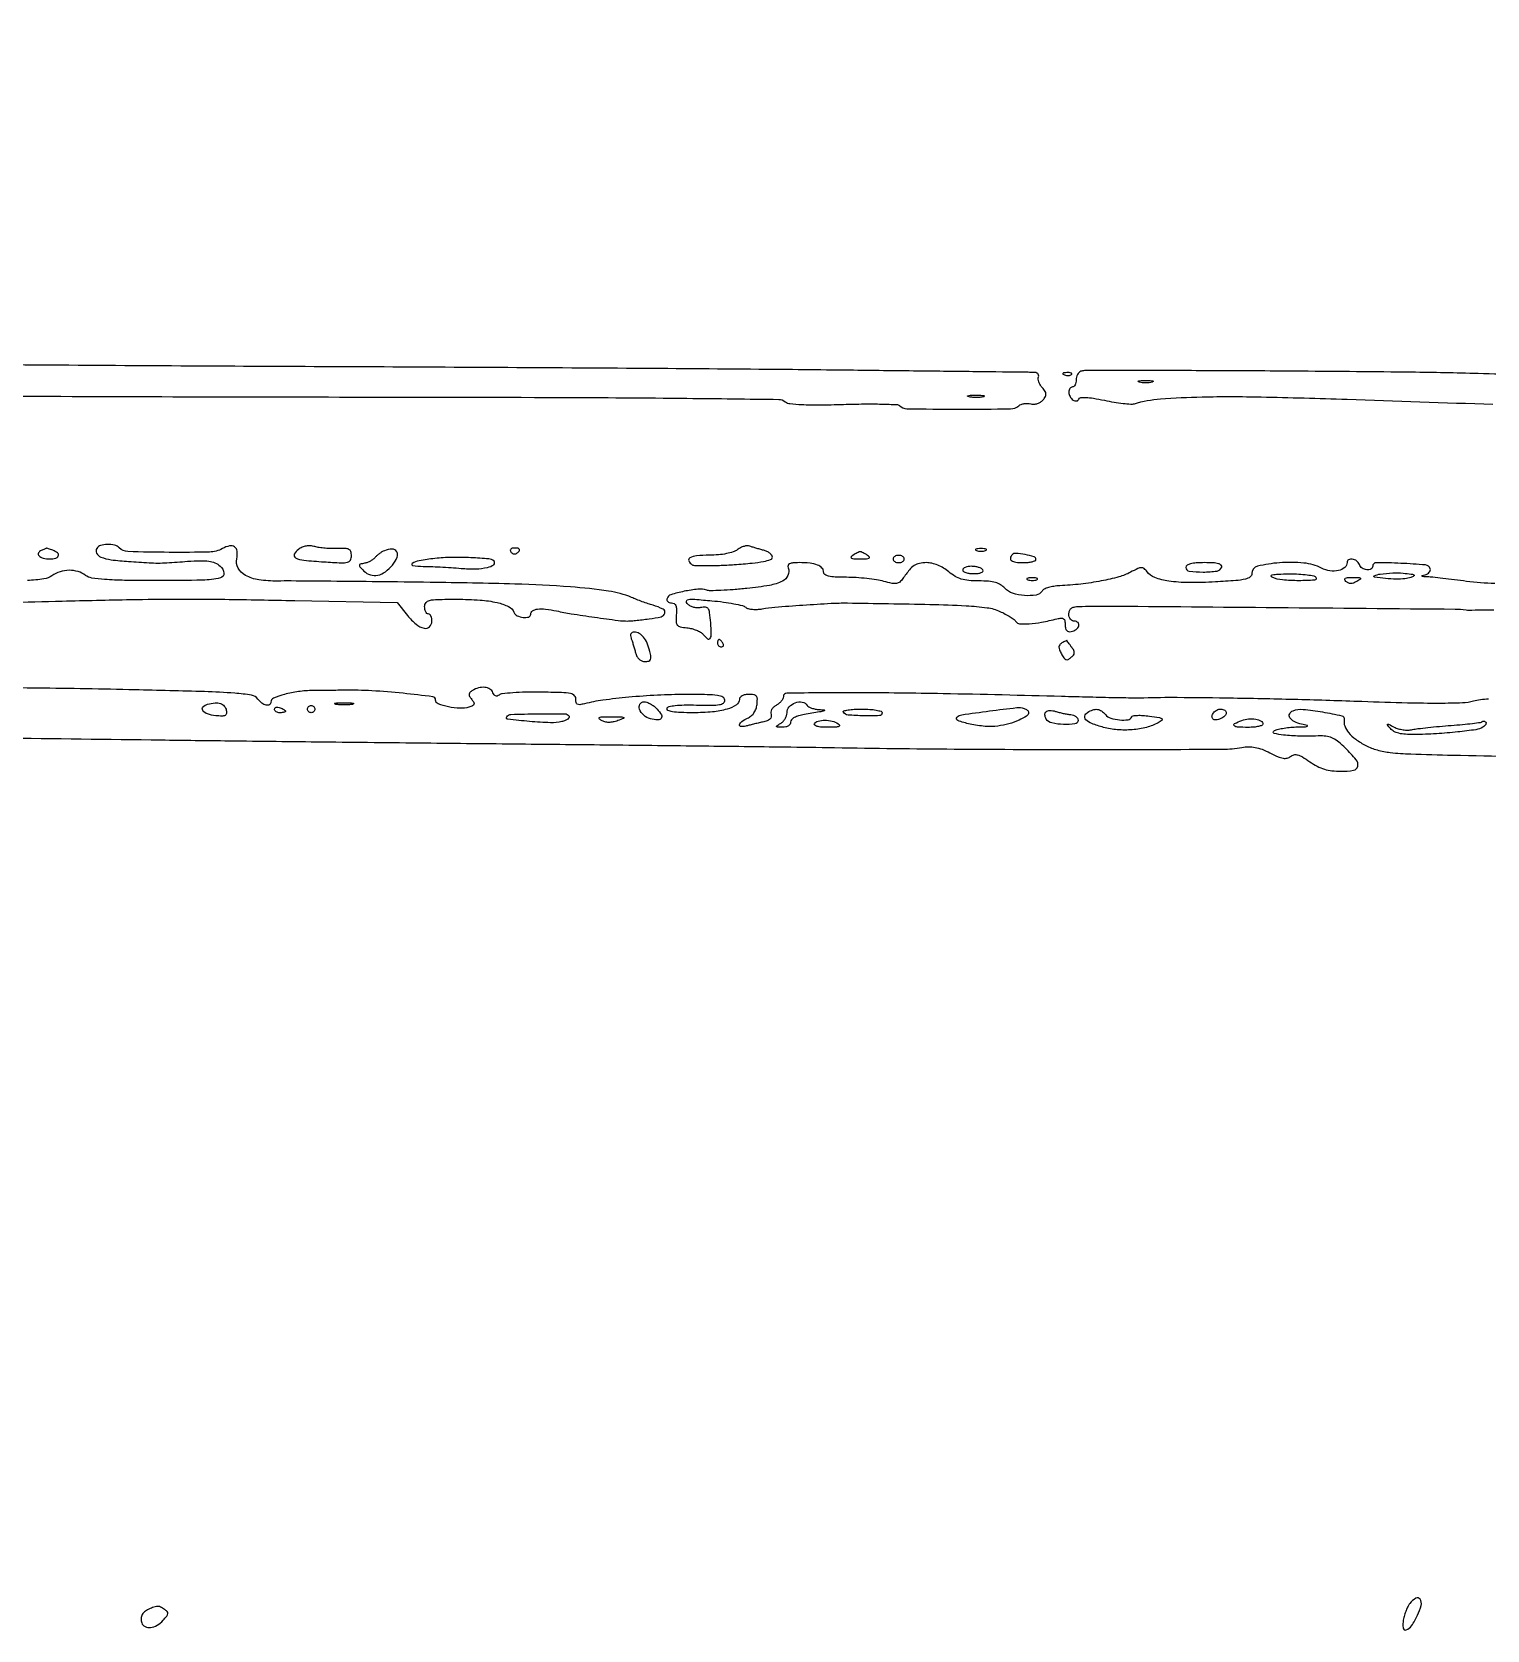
# Model space of a CAD drawing. Extents: x 0 to 5034, y 0 to 2560.
# Drawn here: x 3633.7 to 4031.2, y 7.4 to 444 of the extents above; entities that cross this region are included whole.
import ezdxf

# ---------------------------------------------------------------- set-up
doc = ezdxf.new("R2010")
doc.units = 0

msp = doc.modelspace()

# ---------------------------------------------------------------- linework, layer by layer
for points in [[(4144.750926, 285.780964, -0.00003), (4236.509743, 285.443637, -0.000049)], [(3623.273623, 344.526661, 0.00045), (3672.233152, 344.344659, 0.00046), (3720.814461, 344.252482, -0.000472), (3778.167787, 344.142315, -0.001978), (3812.655858, 343.907056, -0.000481), (3837.796741, 343.61191, -0.171663), (3839.532628, 342.972921, 0.147377), (3840.798253, 342.437707, 0.015436), (3844.044167, 342.188706, 0.01414), (3848.69116, 342.107775, 0.004843), (3855.425942, 342.246199, -0.005275), (3861.036752, 342.35667, -0.008117), (3865.892737, 342.322204, -0.003527), (3870.005303, 342.197205, -0.1892), (3870.710475, 341.889525, 0.196067), (3872.744846, 341.033779, 0.002517), (3886.927465, 340.949829, 0.002759), (3901.026169, 341.015152, 0.172319), (3903.332072, 341.860632, -0.084949), (3903.966362, 342.226531, -0.04869), (3904.823157, 342.451193, -0.04684), (3905.755777, 342.512389, -0.056984), (3906.621892, 342.388626, 0.074925), (3907.51762, 342.293134, 0.066212), (3908.442546, 342.457234, 0.066423), (3909.289689, 342.856545, 0.076385), (3909.957869, 343.449235, 0.045024), (3910.581615, 344.355628, 0.143405), (3910.745971, 345.064333, 0.13079), (3910.507978, 345.789561, 0.034824), (3909.7685, 346.768758, -0.0464), (3909.225346, 347.523653, -0.04777), (3908.836834, 348.358635, -0.052475), (3908.648022, 349.146633, -0.120044), (3908.713821, 349.75, 0.141247), (3908.746339, 350.235103, 0.157398), (3908.511584, 350.63952, 0.119658), (3908.018817, 350.905172, 0.065253), (3907.333333, 350.991956, -0.003901), (3905.901142, 350.996844, -0.00002), (3891.791667, 351.155653, -0.000091), (3875.723334, 351.340075, -0.000058), (3857, 351.560519, 0.000956), (3832.272024, 351.80723, 0.000321), (3796.1625, 352.075296, 0.000319), (3756.204933, 352.320795, 0.000365), (3718, 352.503248, -0.000397), (3679.519862, 352.689499, -0.000334), (3638.730253, 352.946561, -0.000336), (3601.472258, 353.2313, -0.000929)], [(4040.78548, 350.173476, 0.005887), (4028.811571, 350.652857, 0.004222), (4010.606443, 351.013282, 0.001022), (3980.5, 351.29345, 0.000719), (3957.790826, 351.425678, 0.001162), (3938.464063, 351.465503, 0.000159), (3921.279125, 351.455506, 0.085352), (3920.25, 351.277588, 0.118813), (3919.771807, 350.965658, 0.067439), (3919.367188, 350.400812, 0.06129), (3919.09317, 349.682653, 0.060594), (3919, 348.916667, -0.050201), (3918.926177, 348.183242, -0.070178), (3918.70625, 347.563021, -0.090315), (3918.38175, 347.145793, -0.184457), (3918, 347, 0.142666), (3917.61866, 346.888931, 0.09965), (3917.29375, 346.576711, 0.08433), (3917.074854, 346.109818, 0.067639), (3917, 345.559017, 0.129498), (3917.314017, 344.366909, 0.114523), (3918.184889, 343.419209, 0.181773), (3919.11652, 343.191275, 0.290093), (3919.730829, 343.692488, -0.292235), (3920.228334, 344.095139, -0.040176), (3921.625026, 344.139105, -0.029276), (3923.716476, 343.913667, -0.010179), (3926.696894, 343.351997, 0.010623), (3929.347268, 342.854964, 0.013091), (3931.838223, 342.509132, 0.011517), (3933.928853, 342.32312, 0.087738), (3934.907048, 342.430486, -0.051805), (3942.014454, 343.729931, -0.014213), (3953.398934, 344.286986, -0.010406), (3969.515557, 344.28146, -0.003508), (3993, 343.619709, 0.001033), (4032.854646, 342.299157, 0.003549)], [(4033.375753, 293.299355, -0.032029), (4025.625641, 293.88102, 0.002697), (4022.331393, 294.323614, 0.003014), (4019.152532, 294.713799, 0.002776), (4016.440827, 295.014811, 0.015967), (4015, 295.120278, -0.006718), (4013.810015, 295.185284, -0.157194), (4013.500105, 295.30901, -0.587057), (4013.528485, 295.462714, -0.01765), (4014.305339, 295.695571, 0.064328), (4014.966838, 295.963167, 0.086186), (4015.467092, 296.371716, 0.105984), (4015.731751, 296.85292, 0.153957), (4015.725085, 297.333982, 0.299618), (4014.420473, 298.365895, 0.010501), (4007.67535, 298.811718, 0.010133), (4000.940458, 298.978329, 0.415523), (4000, 298.042064, -0.271841), (3999.535121, 297.250193, -0.159916), (3998.423982, 297.03426, -0.11833), (3997.139678, 297.518804, -0.153196), (3996.361626, 298.5, 0.142316), (3995.628406, 299.466225, 0.120844), (3994.443868, 299.964807, 0.171114), (3993.431495, 299.77947, 0.26891), (3993, 299.035184, -0.22232), (3992.361901, 297.671021, -0.119038), (3990.658665, 296.829724, -0.091541), (3988.338635, 296.738606, -0.083677), (3986.058691, 297.46965, 0.095761), (3981.209219, 298.897324, 0.042842), (3974.532274, 298.962342, 0.040773), (3968.567662, 298.015703, 0.345852), (3967, 296.020413, -0.239102), (3966.530086, 295.093929, -0.102139), (3965.230859, 294.500526, -0.037471), (3962.613831, 294.105104, -0.005002), (3957.03894, 293.741942, -0.01482), (3949.697074, 293.555348, -0.035827), (3944.287138, 293.966493, -0.04991), (3940.486516, 294.925681, -0.149211), (3938.364562, 296.51611, 0.060374), (3937.572751, 297.362704, 0.184656), (3936.842406, 297.615333, 0.102042), (3935.854204, 297.378152, 0.012265), (3933.837786, 296.3704, -0.055846), (3930.666625, 295.116943, -0.019125), (3925.843903, 294.005025, -0.01828), (3920.24788, 293.148982, -0.017296), (3914.5, 292.68439, 0.027898), (3912.910096, 292.521901, 0.033206), (3911.440091, 292.186977, 0.035247), (3910.268493, 291.744824, 0.143556), (3909.70031, 291.25, -0.211603), (3908.042575, 290.15296, -0.06031), (3904.88688, 290.004285, -0.059068), (3901.613169, 290.638619, -0.132222), (3899.5, 292, 0.071786), (3898.343727, 292.958026, 0.068407), (3896.945109, 293.569202, 0.050063), (3895.078111, 293.899949, 0.018826), (3892.421738, 294, -0.021605), (3889.641164, 294.120202, -0.052094), (3887.621734, 294.509623, -0.060943), (3885.922173, 295.261128, -0.040383), (3884.182369, 296.5, 0.039999), (3882.774193, 297.504356, 0.036767), (3881.184799, 298.303923, 0.038381), (3879.583847, 298.827136, 0.059858), (3878.145071, 299, 0.047337), (3876.161872, 298.811821, 0.100673), (3874.742529, 298.228597, 0.075756), (3873.423078, 297.019532, 0.018541), (3871.656464, 294.650377, -0.065231), (3870.804752, 293.706141, -0.141619), (3869.922948, 293.306811, -0.088139), (3868.688867, 293.34627, -0.015759), (3866.44057, 293.8948, 0.028888), (3864.493791, 294.315966, 0.011952), (3861.821605, 294.669108, 0.011779), (3858.931568, 294.912249, 0.014872), (3856.25, 294.994423, -0.010686), (3853.199691, 295.062345, -0.044157), (3851.372672, 295.304719, -0.090188), (3850.355736, 295.734716, -0.252912), (3850, 296.393011, 0.188419), (3849.555788, 297.529953, 0.114044), (3848.346048, 298.355363, 0.067862), (3846.290289, 298.850011, 0.025158), (3843.311224, 299, 0.019216), (3841.621459, 298.935034, 0.090803), (3840.687792, 298.688692, 0.212104), (3840.301498, 298.242624, 0.167054), (3840.324328, 297.597199, -0.200359), (3840.264168, 295.528589, -0.172135), (3838.745979, 293.948698, -0.073811), (3835.258094, 292.804343, -0.016647), (3829.057431, 291.953396, -0.006439), (3825.335919, 291.616752, -0.008557), (3821.94422, 291.412251, -0.006382), (3819.113522, 291.326329, -0.081407), (3818.065375, 291.479251, 0.100819), (3815.67842, 291.73412, 0.027473), (3811.909735, 291.166399, 0.022083), (3808.285615, 290.246382, 0.243731), (3807.245246, 289.235739, 0.128267), (3807.213875, 288.765462, 0.143925), (3807.420555, 288.362998, 0.122903), (3807.845254, 288.093222, 0.080507), (3808.420473, 288, -0.13359), (3809.142992, 287.80345, -0.164014), (3809.598668, 287.278051, -0.092371), (3809.798532, 286.317267, -0.024708), (3809.753806, 284.75, 0.025837), (3809.703762, 282.845764, 0.167068), (3810.034218, 281.958332, 0.170956), (3810.836032, 281.472658, 0.027344), (3812.675529, 281.192196, -0.036863), (3813.97903, 280.968009, -0.034187), (3815.26984, 280.551164, -0.035992), (3816.366345, 280.01789, -0.088596), (3817.047973, 279.442196, 0.050303), (3818.302612, 278.207097, 0.440636), (3818.989102, 278.312993, 0.155204), (3819.317894, 279.457634, 0.012783), (3819.148887, 282.595871, 0.011402), (3818.867302, 285.34236, 0.115893), (3818.470722, 286.409777, 0.235075), (3817.753755, 286.822712, 0.062497), (3816.398031, 286.735756, -0.059022), (3815.35692, 286.661737, -0.05932), (3814.329183, 286.833325, -0.062889), (3813.427202, 287.224867, -0.086338), (3812.75635, 287.798464, -0.228473), (3812.579834, 288.513861, -0.321748), (3813.047533, 288.941677, -0.048246), (3814.820862, 288.980513, -0.0039), (3819.472025, 288.596758, -0.010784), (3822.617757, 288.243946, -0.014088), (3825.474983, 287.778651, -0.011653), (3827.816493, 287.272445, -0.114625), (3828.712867, 286.823336, 0.110945), (3829.424621, 286.460232, 0.038507), (3830.566346, 286.259807, 0.035991), (3831.900033, 286.226658, 0.034742), (3833.240841, 286.383651, -0.026262), (3836.684808, 286.846176, -0.003123), (3844.367783, 287.421494, -0.003677), (3852.055441, 287.892126, -0.017089), (3856.5, 287.979319, -0.00102), (3879.029235, 287.605334, -0.00907), (3888.94519, 287.240477, -0.020048), (3894.666263, 286.695284, -0.072114), (3898.181619, 285.687935, -0.016679), (3899.641966, 284.970919, -0.019081), (3900.985618, 284.187387, -0.018559), (3902.06608, 283.44312, -0.094508), (3902.557214, 282.907427, 0.24407), (3903.557886, 282.30971, 0.031627), (3906.12897, 282.318884, 0.028936), (3909.56347, 282.749245, 0.015419), (3913.75, 283.656225, -0.038565), (3914.912801, 283.852343, -0.180511), (3915.556414, 283.676169, -0.193742), (3915.900498, 283.131829, -0.04527), (3916, 282.035084, 0.050057), (3916.096662, 281.071994, 0.13357), (3916.403984, 280.460384, 0.167848), (3916.926214, 280.170321, 0.091749), (3917.667134, 280.176676, 0.10831), (3918.978863, 280.742651, 0.159812), (3919.712462, 281.747252, 0.278346), (3919.51163, 282.60824, 0.202368), (3918.583333, 283, -0.116947), (3917.96369, 283.14694, -0.106795), (3917.451982, 283.559433, -0.095451), (3917.115762, 284.19095, -0.074866), (3917, 284.959743, -0.08512), (3917.158373, 285.883293, -0.147538), (3917.614858, 286.505938, -0.113003), (3918.440899, 286.874984, -0.038792), (3919.75, 287.029602, -0.012042), (3927.104307, 287.14682, -0.000152), (3973.870125, 286.751659, -0.00006), (4022.537665, 286.319854, -0.031894), (4025.5, 286.10394, 0.036422), (4026.278957, 286.054245, 0.00024), (4033.109375, 286.119697, 0.000957)], [(3627.03066, 288.159354, 0.000703), (3642, 288.511205, -0.001424), (3660.69418, 288.923644, -0.004238), (3673.503615, 289.061173, -0.004179), (3686.408171, 288.982475, -0.001354), (3705.499778, 288.654748), (3733.499556, 288.098274), (3736.346773, 284.549137, 0.049727), (3738.665086, 282.184323, 0.117332), (3740.86123, 281.089784, 0.250008), (3742.34217, 281.485664, 0.20782), (3743, 283, 0.048028), (3742.926307, 283.765418, 0.068025), (3742.70625, 284.4125, 0.088204), (3742.381882, 284.848523, 0.191087), (3742, 285, -0.191087), (3741.618118, 285.151477, -0.088204), (3741.29375, 285.5875, -0.068025), (3741.073693, 286.234582, -0.048028), (3741, 287, -0.170561), (3741.380748, 288.083695, -0.169809), (3742.356347, 288.693508, -0.051004), (3744.483027, 288.950624, -0.004599), (3749.850777, 289, -0.016908), (3756.139635, 288.787275, -0.039573), (3760.791318, 288.099787, -0.055577), (3763.946372, 286.994801, -0.191405), (3765.38844, 285.430124, 0.193734), (3766.248781, 284.505006, 0.080923), (3767.91627, 284.030126, 0.097921), (3769.43809, 284.151015, 0.33592), (3770, 284.893011, -0.251088), (3770.50118, 285.828105, -0.114891), (3771.837454, 286.328045, -0.063144), (3774.037984, 286.334887, -0.024), (3777.068409, 285.811573, 0.015395), (3781.058484, 285.051634, 0.004116), (3787.450441, 284.09091, 0.003124), (3793.846337, 283.22409, 0.032298), (3796.5, 283.054328, 0.02239), (3797.127996, 283.082897, 0.002268), (3798.615805, 283.22432, 0.002837), (3800.387828, 283.411034, 0.002256), (3802.298483, 283.632058, 0.030319), (3805.589511, 284.231941, 0.265446), (3806.624417, 285.215257, 0.368442), (3806.145733, 286.304712, 0.041315), (3803.418286, 287.356974, -0.00978), (3802.084527, 287.777145, -0.005449), (3800.475996, 288.338268, -0.005433), (3798.860415, 288.941597, -0.008766), (3797.5, 289.494141, 0.065329), (3791.247291, 291.243921, 0.016924), (3780.828971, 292.379251, 0.011931), (3765.633466, 293.152441, 0.003593), (3742.5, 293.610341, 0.000416), (3728.292166, 293.77763, 0.000554), (3715.386399, 293.904547, 0.000387), (3704.561628, 293.990617, 0.005688), (3700.751571, 293.974616, -0.040177), (3695.702934, 294.3019, -0.089414), (3692.063642, 295.521673, -0.140769), (3690.06338, 297.506221, -0.178623), (3689.661668, 300.058339, 0.071734), (3689.773859, 302.127306, 0.218773), (3689.091987, 303.318749, 0.215059), (3687.732571, 303.589456, 0.069563), (3685.770667, 302.837507, -0.121316), (3682.26021, 301.890647, -0.00727), (3671.22565, 301.808277, -0.005457), (3659.941564, 302.011285, -0.191411), (3657.562937, 303.037063, 0.138833), (3656.268428, 303.760301, 0.063559), (3654.328032, 303.968025, 0.064863), (3652.468413, 303.687266, 0.186579), (3651.446149, 302.912868, 0.266205), (3651.402222, 301.591519, 0.174724), (3652.558381, 300.540642, 0.06551), (3655.354846, 299.793897, 0.015739), (3660.142494, 299.320124, 0.001712), (3665.71109, 298.964711, 0.015738), (3668.131613, 298.894881, 0.015502), (3670.563231, 298.976699, 0.001632), (3676.236337, 299.362503, -0.011573), (3679.804062, 299.533961, -0.041896), (3682.071282, 299.400345, -0.064787), (3683.7177, 298.941135, -0.069929), (3685.145446, 298.083308, -0.2041), (3686.165234, 296.159691, -0.372513), (3685.190611, 294.818404, -0.05271), (3680.335675, 294.213679, -0.004762), (3668.085722, 294.102514, -0.003475), (3659.04092, 294.169444, -0.014396), (3653.582897, 294.405053, -0.020695), (3650.054182, 294.806629, -0.124007), (3648.365541, 295.523468, 0.089815), (3646.307861, 296.566262, 0.075509), (3643.883915, 296.905813, 0.073392), (3641.404071, 296.51051, 0.076754), (3639.185519, 295.417389, -0.11963), (3636.974032, 294.552289, -0.021167), (3632.507889, 294.138315, -0.011824)], [(3625.314004, 251.105584, -0.000559), (3669, 250.576781, 0.000382), (3687.561954, 250.34554, 0.000148), (3713.25625, 250.052709, 0.000147), (3741.089598, 249.751932, 0.000182), (3767, 249.488976, -0.000264), (3792.03281, 249.230823, -0.000259), (3817.21875, 248.944745, -0.000255), (3839.304873, 248.671182, -0.000986), (3853, 248.467562, 0.002545), (3885.70794, 248.083251, 0.001784), (3922.550777, 247.969351, 0.000495), (3958.974752, 248.02274, 0.04578), (3964.257895, 248.520559, -0.043496), (3966.127349, 248.705313, -0.050887), (3967.902153, 248.544939, -0.045108), (3969.772953, 248.003014, -0.024913), (3971.945835, 247.027633, 0.015566), (3974.144796, 245.990755, 0.060419), (3975.586027, 245.562567, 0.10301), (3976.657948, 245.602455, 0.113036), (3977.585106, 246.070632, -0.118995), (3978.493021, 246.515772, -0.122587), (3979.493399, 246.490774, -0.068317), (3980.804154, 245.928292, -0.016058), (3982.812652, 244.629832, 0.03142), (3984.855459, 243.39643, 0.045037), (3986.810419, 242.592011, 0.044721), (3988.888366, 242.147016, 0.030405), (3991.303751, 242, 0.040568), (3994.800497, 242.284178, 0.311469), (3995.924412, 243.365471, 0.225321), (3995.484301, 245.14535, 0.024943), (3992.594246, 248.339087, 0.025443), (3990.772417, 249.984374, 0.056633), (3989.201758, 250.992232, 0.067668), (3987.633362, 251.515861, 0.053077), (3985.844246, 251.661174, -0.00993), (3980.044564, 251.631288, -0.022292), (3975.651136, 251.892053, -0.039617), (3973.099805, 252.364367, -0.65004), (3973, 253, -0.078566), (3973.865857, 253.383477, -0.01958), (3975.38125, 253.723874, -0.019526), (3977.167216, 253.980578, -0.018508), (3979, 254.103002, 0.002394), (3981.617702, 254.193283, 0.10316), (3982.153116, 254.327068, 0.699974), (3982.135223, 254.5035, 0.008771), (3980.582498, 254.868315, -0.061679), (3978.574017, 255.570725, -0.136942), (3977.377916, 256.645066, -0.265547), (3977.326923, 257.713995, -0.185315), (3978.245289, 258.540632, -0.115114), (3980.983515, 258.918661, -0.01909), (3986.2974, 258.22283, -0.01312), (3991.582724, 257.181016, -0.410701), (3992.236497, 256.162259, 0.141773), (3992.365166, 254.398382, 0.084781), (3993.424368, 252.563983, 0.063954), (3995.374927, 250.745896, 0.035525), (3998.148842, 249.039437, 0.052642), (4001.242749, 247.820525, 0.040054), (4004.822903, 247.131823, 0.019237), (4010.391942, 246.732903, 0.002696), (4021.924988, 246.413957, 0.002903), (4055.716929, 245.858052, 0.002357)], [(4031.613815, 261.701025, 0.022845), (4029.418182, 261.518323, 0.035189), (4027.550687, 261.141607, -0.05827), (4024.547798, 260.678569, -0.008229), (4018.281017, 260.552427, -0.007274), (4009.500107, 260.647974, -0.002662), (3997.085477, 261.029875, 0.0025), (3979.574306, 261.574221, 0.00247), (3961.987261, 261.945985, 0.002379), (3946.625736, 262.121688, 0.010282), (3937.5, 261.994981, -0.012655), (3935.49767, 261.976684, -0.000812), (3929.653125, 262.080697, -0.001187), (3922.687749, 262.23252, -0.000884), (3915, 262.431953, 0.002028), (3882.620748, 263.197767, 0.005036), (3858.910706, 263.423464, 0.001312), (3839.96774, 263.363288, 0.412516), (3839, 262.389919, -0.119597), (3838.858894, 261.808436, -0.053942), (3838.423439, 261.149419, -0.049082), (3837.78806, 260.519573, -0.047922), (3837.037238, 260.019929, 0.062471), (3836.307621, 259.503248, 0.079025), (3835.793664, 258.857335, 0.092073), (3835.557413, 258.169324, 0.129097), (3835.62816, 257.526617, -0.146186), (3835.679503, 256.853152, -0.156034), (3835.349523, 256.28187, -0.095982), (3834.582382, 255.815691, -0.03372), (3833.340921, 255.448927, 0.002387), (3832.125037, 255.171131, 0.001922), (3830.820458, 254.86122, 0.001941), (3829.617544, 254.565623, 0.004976), (3828.75, 254.339667, -0.086651), (3827.430833, 254.218124, -0.457394), (3827.054464, 254.732342, -0.187939), (3827.667482, 255.632857, -0.047068), (3829.25, 256.512872, 0.073055), (3830.202666, 257.109201, 0.066068), (3830.981358, 257.972854, 0.063477), (3831.532366, 259.044326, 0.058477), (3831.816422, 260.25, 0.031046), (3831.895668, 261.758446, 0.170664), (3831.622257, 262.512941, 0.185524), (3830.952252, 262.894952, 0.037847), (3829.566422, 263, 0.046683), (3828.552592, 262.905137, 0.073743), (3827.728994, 262.619518, 0.098488), (3827.191332, 262.187059, 0.176055), (3827, 261.660515, -0.254379), (3826.168628, 260.132136, -0.073211), (3823.634624, 258.975347, -0.048608), (3819.664785, 258.232636, -0.021956), (3814.369614, 258, -0.008726), (3810.910164, 258.060376, -0.031476), (3808.716858, 258.275641, -0.057109), (3807.463015, 258.629222, -0.394664), (3807.219815, 259.159444, -0.256699), (3807.772582, 259.670796, -0.032218), (3809.435331, 259.972569, -0.026177), (3811.880037, 260.126248, -0.009907), (3815.303148, 260.094149, 0.006658), (3819.475608, 260.02791, 0.043777), (3821.556597, 260.205098, 0.116557), (3822.606566, 260.654605, 0.237898), (3823, 261.434705, 0.282527), (3822.501123, 262.247114, 0.082087), (3821.038003, 262.708681, 0.031719), (3818.176942, 262.933342, 0.004455), (3812.25, 262.969124, 0.011405), (3804.590326, 262.772368, 0.010628), (3796.764748, 262.225673, 0.010977), (3789.723058, 261.426881, 0.027757), (3784.663821, 260.451761, -0.027088), (3783.385818, 260.203665, -0.156337), (3782.716235, 260.320384, -0.23246), (3782.388049, 260.769326, -0.064492), (3782.347105, 261.665964, 0.226192), (3781.975472, 262.648149, 0.143056), (3780.868519, 263.224425, 0.041873), (3778.423755, 263.499659, 0.004126), (3772.5, 263.619104, 0.00844), (3768.58663, 263.599655, 0.011925), (3765.104618, 263.440424, 0.008165), (3762.227928, 263.192778, 0.142471), (3761.366783, 262.843581, -0.090792), (3760.84898, 262.569255, -0.165981), (3760.376422, 262.580059, -0.147332), (3759.970106, 262.885356, -0.066962), (3759.648168, 263.474477, 0.165522), (3758.831555, 264.454935, 0.11136), (3757.439063, 264.926373, 0.091753), (3755.735139, 264.792588, 0.07585), (3754.064302, 264.060903, 0.05232), (3753.392411, 263.529998, 0.180811), (3753.160171, 263.036409, 0.157603), (3753.294037, 262.466248, 0.037387), (3753.866952, 261.660313, -0.04048), (3754.435901, 260.849398, -0.223111), (3754.483582, 260.331798, -0.19948), (3754.113216, 259.926961, -0.03219), (3753.096363, 259.530584, -0.087481), (3750.645958, 259.203211, -0.042053), (3747.490139, 259.602199, -0.039109), (3744.717977, 260.423401, -0.310603), (3744, 261.467678, 0.377798), (3743.213601, 262.359895, 0.00476), (3735.09523, 263.309101, 0.012842), (3726.615571, 263.999079, 0.017866), (3719, 264.14972, -0.000847), (3717.310271, 264.12563, -0.000372), (3715.071893, 264.099176, -0.000368), (3712.696616, 264.074617, -0.000493), (3710.542616, 264.056054, 0.030744), (3706.540275, 263.779047, 0.033643), (3702.723438, 263.01395, 0.031506), (3699.714377, 261.989712, 0.30379), (3699, 260.922448, -0.256155), (3698.610082, 260.211289, -0.201729), (3697.73018, 260.060584, -0.108429), (3696.524074, 260.635037, -0.069886), (3695.441328, 261.75, 0.197084), (3693.744633, 262.791234, 0.021708), (3689.120665, 263.33862, 0.01151), (3680.868561, 263.763184, 0.001251), (3661.831085, 264.256019, 0.001514), (3648.536372, 264.526632, 0.001543), (3635.325381, 264.714752, 0.001497), (3623.844646, 264.808426, 0.006411)]]:
    msp.add_lwpolyline(points, format="xyb")
for points in [[(3915.8125, 350.316886, 0.051402), (3916.359369, 350.160852, 0.05415), (3916.916927, 350.123424, 0.060344), (3917.402231, 350.202593, 0.126455), (3917.729167, 350.395833, 0.296942), (3917.77538, 350.614691, 0.208169), (3917.592839, 350.799335, 0.077125), (3917.112848, 350.910055, 0.028489), (3916.416667, 350.921053, 0.018894), (3915.670344, 350.862007, 0.168741), (3915.37858, 350.720685, 0.470617), (3915.395823, 350.538436, 0.054073)], [(3939.75, 348.310674, -0.039571), (3938.952734, 348.168469, -0.024357), (3938, 348.122029, -0.024357), (3937.047266, 348.168469, -0.039571), (3936.25, 348.310674, -0.161593), (3935.99086, 348.478988, -0.542911), (3936.042187, 348.633659, -0.052887), (3936.748017, 348.740287, -0.011065), (3938, 348.767997, -0.011065), (3939.251983, 348.740287, -0.052887), (3939.957813, 348.633659, -0.542911), (3940.00914, 348.478988, -0.161593)], [(3893.761659, 344.31292, -0.041951), (3892.934218, 344.169017, -0.020826), (3891.869594, 344.119272, -0.020511), (3890.754739, 344.159391, -0.028254), (3889.761659, 344.292739, -0.082665), (3889.319562, 344.45659, -0.67161), (3889.339362, 344.605813, -0.053901), (3890.071102, 344.715166, -0.008901), (3891.5, 344.747817, -0.009782), (3892.938425, 344.726931, -0.038992), (3893.814362, 344.62839, -0.417468), (3893.916221, 344.476221, -0.285845)], [(3636.243769, 302.335642, 0.186799), (3635.519216, 301.657165, 0.317545), (3635.650537, 300.873662, 0.137068), (3636.806922, 300.21563, 0.061304), (3638.559017, 300, 0.060727), (3640.203547, 300.200474, 0.250947), (3640.922351, 300.849396, 0.319935), (3640.694107, 301.659653, 0.077787), (3639.418213, 302.393011, 0.007375), (3638.799893, 302.619878, 0.010965), (3638.251663, 302.798506, 0.006287), (3637.790034, 302.931488, 0.178541), (3637.668213, 302.921053, -0.011603), (3637.552474, 302.869976, -0.000618), (3637.180395, 302.716523, -0.00097), (3636.737231, 302.535397, -0.000706)], [(3706.501572, 302.626353, 0.124706), (3705.400592, 301.29452, 0.410886), (3705.741018, 300.323048, 0.088226), (3708.011773, 299.674903, 0.009489), (3713.48239, 299.219436, 0.004826), (3718.219634, 298.961307, 0.066042), (3719.934108, 299.111034, 0.221202), (3720.708816, 299.705361, 0.120835), (3721, 300.89265, 0.071974), (3720.835842, 302.027143, 0.203044), (3720.337516, 302.633343, 0.116405), (3719.336283, 302.889368, 0.017521), (3717.25, 302.855024, -0.019006), (3715.631186, 302.833181, -0.014642), (3713.867188, 302.928169, -0.014875), (3712.221939, 303.114586, -0.033893), (3711, 303.375458, 0.052637), (3709.80268, 303.584583, 0.058254), (3708.629442, 303.527476, 0.059227), (3707.517679, 303.203774, 0.057621)], [(3730, 302.254438, 0.040809), (3729.352765, 301.941874, 0.025259), (3728.646875, 301.477403, 0.025265), (3727.99177, 300.944386, 0.040989), (3727.5, 300.422131, -0.064686), (3726.977711, 299.917511, -0.035564), (3726.227226, 299.438691, -0.034789), (3725.383128, 299.054371, -0.046544), (3724.571407, 298.83436, 0.019428), (3723.402971, 298.584688, 0.323987), (3723.163083, 298.296859, 0.207098), (3723.314058, 297.870402, 0.009182), (3724.42678, 296.716056, 0.121912), (3726.177387, 295.660098, 0.127546), (3728.187444, 295.566729, 0.106164), (3730.275183, 296.496155, 0.065697), (3732.226318, 298.356499, 0.068718), (3733.48727, 300.456326, 0.234805), (3733.398023, 302.001783, 0.276921), (3732.17025, 302.691057, 0.085097)], [(3764.510081, 301.983688, 0.090427), (3764.820631, 301.639411, 0.095498), (3765.22714, 301.434921, 0.099685), (3765.665803, 301.401101, 0.108373), (3766.069098, 301.542705, 0.050477), (3766.838655, 302.13314, 0.315493), (3766.933879, 302.592818, 0.25701), (3766.519563, 302.914842, 0.039415), (3765.440983, 303, 0.067432), (3764.890269, 302.925389, 0.140899), (3764.524436, 302.701458, 0.190788), (3764.397824, 302.36964, 0.136093)], [(3826.471306, 302.553869, -0.082623), (3825.291073, 301.935756, -0.030745), (3823.473472, 301.459815, -0.027274), (3821.244566, 301.145498, -0.02001), (3818.75, 301.031803, 0.020435), (3815.283701, 300.870871, 0.105193), (3813.455675, 300.311654, 0.393517), (3813.180888, 299.466924, 0.146513), (3814.088071, 298.445569, 0.13417), (3814.905504, 298.204458, 0.005829), (3817.915026, 298.179108, 0.009564), (3821.519889, 298.259736, 0.006641), (3825.588071, 298.482782, 0.006592), (3830.502878, 298.882931, 0.02396), (3833.603571, 299.327262, 0.033715), (3835.531265, 299.835219, 0.321911), (3836, 300.487822, 0.158688), (3835.824119, 301.02804, 0.068411), (3835.292915, 301.580139, 0.057947), (3834.513793, 302.060303, 0.047697), (3833.592901, 302.387327, -0.006118), (3832.570787, 302.657197, -0.00508), (3831.489981, 302.968613, -0.005132), (3830.50558, 303.274159, -0.013797), (3829.814207, 303.517801, 0.112577), (3829.147238, 303.613286, 0.049721), (3828.266447, 303.451757, 0.045766), (3827.32703, 303.085008, 0.045943)], [(3858, 301, 0.089886), (3857.51887, 300.549056, 0.470157), (3857.593995, 300.242724, 0.10261), (3858.292388, 300.066759, 0.010579), (3860, 300.030626, 0.010579), (3861.707612, 300.066759, 0.10261), (3862.406005, 300.242724, 0.470157), (3862.48113, 300.549056, 0.089886), (3862, 301, 0.013918), (3861.389048, 301.371141, 0.016688), (3860.79375, 301.684621, 0.015515), (3860.280205, 301.914138, 0.097625), (3860, 301.969374, 0.097625), (3859.719795, 301.914138, 0.015515), (3859.20625, 301.684621, 0.016688), (3858.610952, 301.371141, 0.013918)], [(3891.75, 302.337719, 0.057986), (3892.320008, 302.181385, 0.037979), (3893, 302.12966, 0.037979), (3893.679992, 302.181385, 0.057986), (3894.25, 302.337719, 0.174857), (3894.459382, 302.525001, 0.447206), (3894.398438, 302.693942, 0.078554), (3893.89144, 302.810911, 0.017491), (3893, 302.842105, 0.017491), (3892.10856, 302.810911, 0.078554), (3891.601562, 302.693942, 0.447206), (3891.540618, 302.525001, 0.174857)], [(3901.494309, 301.160976, 0.150327), (3901.032117, 300.288114, 0.291895), (3901.312975, 299.583811, 0.124838), (3902.46945, 299.128662, 0.03165), (3904.5, 299, 0.023913), (3905.841308, 299.064185, 0.038128), (3906.971875, 299.26041, 0.04462), (3907.779052, 299.543442, 0.294161), (3908, 299.886501, 0.330792), (3907.481785, 300.584085, 0.02488), (3905.049461, 301.187574, 0.026485), (3902.542092, 301.542179, 0.221765)], [(3743.827728, 300.143661, 0.013236), (3739.477761, 299.524386, 0.104761), (3737.596371, 298.780249, 0.691486), (3737.73119, 298.190072, 0.033617), (3740.583333, 297.992891, -0.009331), (3742.532873, 297.952964, -0.003515), (3745.258854, 297.827014, -0.003481), (3748.224383, 297.648383, -0.004231), (3751, 297.438185, 0.026388), (3754.959124, 297.314291, 0.048074), (3758.168778, 297.69335, 0.100881), (3759.873284, 298.443748, 0.464809), (3759.952907, 299.380426, 0.17664), (3758.550455, 300.033362, 0.009689), (3753.627836, 300.362058, 0.015978), (3748.368497, 300.442763, 0.024588)], [(3869, 300, 0.148195), (3869.115568, 299.618646, 0.098894), (3869.440625, 299.29375, 0.082425), (3869.926543, 299.074694, 0.064853), (3870.5, 299, 0.064853), (3871.073457, 299.074694, 0.082425), (3871.559375, 299.29375, 0.098894), (3871.884432, 299.618646, 0.148195), (3872, 300, 0.148195), (3871.884432, 300.381354, 0.098894), (3871.559375, 300.70625, 0.082425), (3871.073457, 300.925306, 0.064853), (3870.5, 301, 0.064853), (3869.926543, 300.925306, 0.082425), (3869.440625, 300.70625, 0.098894), (3869.115568, 300.381354, 0.148195)], [(3888, 297, 0.257909), (3888.212425, 296.615572, 0.061379), (3888.898586, 296.29375, 0.048032), (3889.887118, 296.072735, 0.031003), (3891.059017, 296, 0.027979), (3892.243706, 296.066344, 0.069343), (3893.083987, 296.281216, 0.145541), (3893.490145, 296.608231, 0.297719), (3893.5, 297, 0.130646), (3893.093337, 297.384508, 0.045439), (3892.346475, 297.70625, 0.041396), (3891.42066, 297.926158, 0.037634), (3890.440983, 298, 0.039081), (3889.50628, 297.92683, 0.058208), (3888.717039, 297.70625, 0.076538), (3888.179376, 297.382793, 0.222681)], [(3949, 297.722204, 0.376059), (3949.910483, 296.682844, 0.033725), (3953.659, 296.440448, 0.033088), (3957.489556, 296.705184, 0.285911), (3958.750044, 297.75, 0.294659), (3958.605638, 298.312302, 0.121748), (3957.88634, 298.709014, 0.052208), (3956.448316, 298.937232, 0.013268), (3954.083333, 299, 0.015599), (3951.796915, 298.928652, 0.046002), (3950.244551, 298.687158, 0.078998), (3949.313023, 298.288984, 0.257791)], [(3905.75, 294.337719, 0.057986), (3906.320008, 294.181385, 0.037979), (3907, 294.12966, 0.037979), (3907.679992, 294.181385, 0.057986), (3908.25, 294.337719, 0.174857), (3908.459382, 294.525001, 0.447206), (3908.398438, 294.693942, 0.078554), (3907.89144, 294.810911, 0.017491), (3907, 294.842105, 0.017491), (3906.10856, 294.810911, 0.078554), (3905.601562, 294.693942, 0.447206), (3905.540618, 294.525001, 0.174857)], [(3984.5, 295, -0.563142), (3984.106237, 294.22899, -0.018218), (3979.863111, 294.074338, -0.022775), (3975.335133, 294.280691, -0.078856), (3972.5, 295, -0.329755), (3972.289151, 295.361614, -0.327502), (3972.573052, 295.671196, -0.039543), (3974.157352, 295.856786, -0.006766), (3977.190983, 295.929715, -0.014028), (3979.799282, 295.883933, -0.020232), (3982.098037, 295.685604, -0.016528), (3983.93628, 295.389751, -0.209119)], [(3995.653625, 293.865967, -0.04153), (3994.736085, 293.430066, -0.092968), (3993.979007, 293.296134, -0.112876), (3993.319734, 293.454056, -0.081552), (3992.703625, 293.896375, -0.113627), (3992.389929, 294.397715, -0.358555), (3992.518253, 294.743112, -0.117828), (3993.163235, 294.936951, -0.016922), (3994.55, 294.969591, -0.006175), (3996.288592, 294.930193, -0.18983), (3996.678588, 294.760595, -0.471567), (3996.652801, 294.492498, -0.016776)], [(4010.437351, 294.969564, -0.067112), (4008.800754, 294.600539, -0.02361), (4006.390136, 294.502757, -0.021632), (4003.54697, 294.644825, -0.017226), (4000.5, 295.035844, -0.750927), (4000.451698, 295.434662, -0.066264), (4002.063933, 295.882252, -0.022447), (4005.464046, 296.201372, -0.036144), (4008.371768, 296.132847, -0.006585), (4010.527762, 295.896931, -0.097997), (4011.245235, 295.661132, -0.569292), (4011.251875, 295.370258, -0.050733)], [(3797.397276, 278.407099, -0.012494), (3797.674143, 277.627927, -0.005362), (3798.006441, 276.575028, -0.005302), (3798.336673, 275.44527, -0.006968), (3798.612673, 274.407099, 0.058458), (3799.000193, 273.385896, 0.086522), (3799.580063, 272.626405, 0.09635), (3800.330577, 272.162131, 0.090718), (3801.216816, 272, 0.058009), (3802.238815, 272.11897, 0.227117), (3802.720137, 272.50695, 0.150973), (3802.829918, 273.2534, 0.023065), (3802.528014, 274.744406, 0.037072), (3801.774453, 277.018245, 0.071806), (3800.796025, 278.659839, 0.095754), (3799.617929, 279.650152, 0.12771), (3798.270566, 280, 0.091311), (3797.6854, 279.892237, 0.178116), (3797.332452, 279.584689, 0.154004), (3797.233062, 279.083804, 0.06426)], [(3821, 277, 0.105053), (3821.081062, 276.618444, 0.099167), (3821.311086, 276.29375, 0.09642), (3821.654762, 276.076123, 0.093332), (3822.059017, 276, 0.108972), (3822.413961, 276.078288, 0.182303), (3822.6254, 276.29375, 0.161196), (3822.656512, 276.6179, 0.082592), (3822.5, 277, 0.029505), (3822.231006, 277.382774, 0.035638), (3821.933975, 277.70625, 0.038439), (3821.65171, 277.934461, 0.151918), (3821.440983, 278, 0.210953), (3821.272352, 277.92554, 0.081139), (3821.129539, 277.70625, 0.061769), (3821.032345, 277.382849, 0.042167)], [(3915.117794, 277.072801, 0.083582), (3914.528204, 276.555324, 0.159699), (3914.304517, 275.973337, 0.108255), (3914.432209, 275.208603, 0.027576), (3914.966494, 274.062607, 0.029927), (3915.635334, 272.974713, 0.150212), (3916.192767, 272.540715, 0.204763), (3916.795071, 272.565184, 0.062124), (3917.58207, 273.068112, 0.049695), (3918.256034, 273.75108, 0.152117), (3918.493114, 274.348926, 0.141475), (3918.356711, 275.003417, 0.040872), (3917.795299, 275.882679, -0.003164), (3917.319769, 276.516561, -0.004596), (3916.90887, 277.082377, -0.002387), (3916.567974, 277.565857, -0.075839), (3916.504007, 277.695627, 0.428403), (3916.420644, 277.736382, 0.016874), (3916.071262, 277.593368, 0.020811), (3915.630117, 277.372663, 0.012018)], [(3686.825289, 258.668686, -0.084758), (3686.844457, 257.762165, -0.242126), (3686.487297, 257.26512, -0.124722), (3685.652005, 257.074428, -0.018524), (3683.913784, 257.18017, -0.05563), (3681.66043, 257.657976, -0.159845), (3680.391281, 258.597205, -0.356395), (3680.457662, 259.571407, -0.140665), (3681.694661, 260.310455, -0.042294), (3683.735962, 260.670341, -0.100251), (3685.26268, 260.501932, -0.142038), (3686.278988, 259.818677, -0.127298)], [(3703, 258.393011, -0.289661), (3702.903916, 258.241071, -0.046727), (3702.559375, 258.115447, -0.039339), (3702.074824, 258.028469, -0.024748), (3701.5, 258, -0.062722), (3700.926468, 258.07223, -0.08088), (3700.440625, 258.284531, -0.098158), (3700.115494, 258.599211, -0.152681), (3700, 258.968615, -0.184534), (3700.122486, 259.289193, -0.147206), (3700.440625, 259.483616, -0.100118), (3700.925634, 259.511135, -0.055937), (3701.5, 259.361626, -0.02136), (3702.074558, 259.112506, -0.030395), (3702.559375, 258.839659, -0.030693), (3702.912889, 258.579329, -0.222225)], [(3711, 259, -0.099038), (3710.923658, 258.618362, -0.097945), (3710.70625, 258.29375, -0.097945), (3710.381638, 258.076342, -0.099038), (3710, 258, -0.099038), (3709.618362, 258.076342, -0.097945), (3709.29375, 258.29375, -0.097945), (3709.076342, 258.618362, -0.099038), (3709, 259, -0.099038), (3709.076342, 259.381638, -0.097945), (3709.29375, 259.70625, -0.097945), (3709.618362, 259.923658, -0.099038), (3710, 260, -0.099038), (3710.381638, 259.923658, -0.097945), (3710.70625, 259.70625, -0.097945), (3710.923658, 259.381638, -0.099038)], [(3721.25, 260.294267, -0.029693), (3720.225293, 260.159351, -0.017887), (3719, 260.115502, -0.017887), (3717.774707, 260.159351, -0.029693), (3716.75, 260.294267, -0.142433), (3716.439977, 260.453014, -0.611425), (3716.482812, 260.600334, -0.039503), (3717.38851, 260.701569, -0.008087), (3719, 260.727636, -0.008087), (3720.61149, 260.701569, -0.039503), (3721.517188, 260.600334, -0.611425), (3721.560023, 260.453014, -0.142433)], [(3780.452375, 257.077059, -0.275658), (3780.458286, 256.69861, -0.100973), (3780.089717, 256.28142, -0.064298), (3779.394966, 255.885924, -0.035812), (3778.468198, 255.581374, -0.070685), (3775.411388, 255.259938, -0.012537), (3769.650604, 255.614323, -0.00662), (3763.761094, 256.203771, -0.550535), (3763.430663, 256.885558, -0.251598), (3764.593979, 257.555683, -0.004602), (3771.945466, 257.706069, -0.004542), (3779.304925, 257.722015, -0.258088)], [(3804.505548, 258.993869, -0.047956), (3805.674834, 257.422496, -0.297089), (3805.642575, 256.465112, -0.265713), (3804.722152, 256.031659, -0.041674), (3802.666062, 256.368965, -0.117101), (3800.841271, 257.316755, -0.126058), (3799.696939, 258.96167, -0.224281), (3799.814355, 260.352317, -0.267442), (3800.938632, 261, -0.08818), (3801.739685, 260.857618, -0.040152), (3802.708863, 260.410699, -0.03812), (3803.681515, 259.761514, -0.042649)], [(3845.5, 260, 0.133217), (3845.919899, 259.606979, 0.04057), (3846.726963, 259.259675, 0.037413), (3847.733619, 259.002108, 0.033167), (3848.809017, 258.883999, -0.02944), (3850.140776, 258.747762, -0.78289), (3850.158097, 258.535833, -0.038466), (3848.872672, 258.211704, -0.002091), (3844.75, 257.521277, 0.028914), (3843.181498, 257.171254, 0.056638), (3841.999629, 256.684715, 0.080138), (3841.253498, 256.101304, 0.189015), (3841, 255.454687, -0.142631), (3840.832581, 254.87973, -0.110384), (3840.368545, 254.416787, -0.087675), (3839.64766, 254.120938, -0.057074), (3838.75, 254.030409, -0.006911), (3837.397642, 254.067385, -0.278133), (3837.160399, 254.22408, -0.379172), (3837.227821, 254.458272, -0.009556), (3838.25, 255.080099, 0.070502), (3838.919405, 255.608462, 0.05425), (3839.485938, 256.348391, 0.055159), (3839.87068, 257.17668, 0.08134), (3840, 257.966357, -0.180625), (3840.614495, 259.611883, -0.126122), (3842.260017, 260.749968, -0.135058), (3844.164732, 260.913548, -0.21168)], [(3866, 257.981632, -0.401035), (3865.268326, 257.216113, -0.015509), (3860.984933, 257.155336, -0.016915), (3856.681468, 257.373515, -0.237506), (3855.401107, 258.160012, -0.492662), (3855.52477, 258.486623, -0.032056), (3856.667425, 258.753254, -0.027054), (3858.344574, 258.940279, -0.014241), (3860.440983, 259, -0.016797), (3862.595626, 258.927598, -0.028508), (3864.385312, 258.704202, -0.028636), (3865.70179, 258.384215, -0.330031)], [(3906, 258.133558, -0.251428), (3905.447026, 257.103406, -0.040788), (3903.388263, 255.968043, -0.038816), (3900.635719, 254.97931, -0.032773), (3897.603106, 254.359078, -0.055634), (3894.132736, 254.272084, -0.032066), (3889.995286, 254.898252, -0.032911), (3886.660022, 255.85772, -0.549646), (3886.452685, 256.786019, -0.16195), (3887.753384, 257.437406, -0.003096), (3895.3276, 258.481467, -0.004176), (3902.746589, 259.394393, -0.107592), (3904.75, 259.192827, -0.0442), (3905.228265, 258.98894, -0.052967), (3905.632812, 258.71386, -0.061574), (3905.910215, 258.412974, -0.156719)], [(3917.5, 257.500105, -0.067853), (3918.264446, 257.330571, -0.079113), (3918.9125, 256.966683, -0.091015), (3919.347351, 256.470616, -0.135369), (3919.5, 255.917119, -0.37338), (3918.649567, 254.937058, -0.045694), (3915.576016, 254.783029, -0.044035), (3912.339292, 255.203769, -0.202695), (3910.830059, 256.27497, -0.114147), (3910.435951, 257.439743, -0.247953), (3910.782224, 258.289026, -0.1852), (3911.812298, 258.643344, -0.070331), (3913.334157, 258.373664, 0.016528), (3914.308946, 258.090442, 0.010753), (3915.451284, 257.825133, 0.010815), (3916.578387, 257.614125, 0.020177)], [(3927, 257.5, 0.144172), (3928.450938, 256.524937, 0.054267), (3930.874847, 256.041396, 0.055229), (3933.186737, 256.091962, 0.274196), (3934.166667, 256.864259, -0.268404), (3934.541714, 257.166456, -0.027309), (3935.723958, 257.284109, -0.028312), (3937.251528, 257.26574, -0.018632), (3939, 257.079894, -0.005083), (3941.755428, 256.654094, -0.124033), (3942.460709, 256.347313, -0.49514), (3942.458416, 255.952349, -0.034308), (3941.375244, 255.24748, -0.065808), (3938.248145, 254.009767, -0.040655), (3934.34134, 253.362484, -0.039602), (3930.2287, 253.347012, -0.049438), (3926.469345, 254.008583, -0.02177), (3923.284069, 255.051885, -0.098966), (3921.635837, 256.079168, -0.283616), (3921.362453, 257.092789, -0.181172), (3922.121885, 258.096491, -0.058231), (3923.544777, 258.780809, -0.113895), (3924.789108, 258.912118, -0.120304), (3925.919675, 258.485108, -0.069482)], [(3960, 257.968615, -0.213422), (3959.621817, 257.122972, -0.075769), (3958.486858, 256.381846, -0.076784), (3957.197884, 256.019605, -0.230479), (3956.356736, 256.30993, -0.242984), (3956.115307, 257.067091, -0.130219), (3956.532249, 257.983357, -0.102648), (3957.459491, 258.733481, -0.119467), (3958.559017, 259, -0.069866), (3959.109745, 258.922668, -0.085761), (3959.576711, 258.697031, -0.100101), (3959.888923, 258.361922, -0.138501)], [(3793.787676, 255.850278, -0.036071), (3792.481519, 255.476865, -0.054337), (3791.304183, 255.361376, -0.061459), (3790.244074, 255.503801, -0.067788), (3789.287676, 255.898817, -0.082624), (3788.6842, 256.398846, -0.525139), (3788.7672, 256.719728, -0.083657), (3789.64987, 256.883672, -0.006876), (3792, 256.890644, -0.00246), (3794.860698, 256.84571, -0.127288), (3795.390244, 256.696962, -0.621764), (3795.37431, 256.465706, -0.009724)], [(3854, 255, -0.163739), (3854.342075, 254.570405, -0.417353), (3854.188239, 254.246067, -0.073665), (3853.236708, 254.062973, -0.00987), (3851.190983, 254.015313, -0.018067), (3849.448417, 254.072099, -0.048038), (3848.221481, 254.276033, -0.099296), (3847.573663, 254.595907, -0.384351), (3847.5, 255, -0.194116), (3848.482014, 255.72167, -0.062656), (3850.307916, 255.951378, -0.058919), (3852.339065, 255.711196, -0.084784)], [(3970, 254.883369, -0.311256), (3969.76339, 254.540103, -0.036626), (3968.825, 254.25949, -0.03354), (3967.533126, 254.063848, -0.020814), (3966, 254, -0.012395), (3963.080397, 254.07239, -0.192808), (3962.187847, 254.482295, -0.503421), (3962.286805, 255.047162, -0.02758), (3964.212705, 255.882981, -0.065943), (3966.100023, 256.310211, -0.065583), (3968.037124, 256.232572, -0.082125), (3969.501254, 255.723008, -0.274604)], [(4030.075258, 254.046512, -0.102956), (4028.213043, 253.370157, -0.00912), (4023.227214, 252.74389, -0.012095), (4017.399228, 252.261833, -0.011091), (4011.38376, 252.04424, -0.019189), (4008.94249, 252.103812, -0.044888), (4007.138847, 252.380995, -0.061813), (4005.817956, 252.886756, -0.098283), (4004.88376, 253.650086, -0.005963), (4004.044826, 254.692088, -0.493121), (4004.08919, 254.865592, -0.22396), (4004.362643, 254.855622, -0.003144), (4005.862059, 254.068564, 0.054172), (4006.958942, 253.628641, 0.034631), (4008.305158, 253.350208, 0.034596), (4009.679497, 253.25999, 0.053361), (4010.862059, 253.39088, -0.022629), (4012.361919, 253.650821, -0.004488), (4015.068256, 253.969954, -0.004744), (4018.22937, 254.283656, -0.004398), (4021.476686, 254.546055, 0.004755), (4024.565565, 254.797871, 0.00726), (4027.239465, 255.080675, 0.003137), (4029.504747, 255.368007, 0.164704), (4029.893353, 255.560019, -0.125191), (4030.103833, 255.685135, -0.10078), (4030.366936, 255.707909, -0.090259), (4030.642749, 255.624228, -0.077857), (4030.887706, 255.445627, -0.219135), (4030.99037, 255.167789, -0.112621), (4030.877729, 254.805958, -0.076833), (4030.558291, 254.410504, -0.046131)], [(3666, 13.271109, 0.067177), (3664.708454, 12.569083, 0.102663), (3663.857138, 11.625717, 0.117203), (3663.519321, 10.518771, 0.107731), (3663.699509, 9.340684, 0.189254), (3664.626361, 8.326614, 0.145673), (3666.11794, 8.075319, 0.106143), (3667.898839, 8.693087, 0.072588), (3669.555249, 10.06105, 0.01904), (3670.537668, 11.233381, 0.131894), (3670.824993, 11.918426, 0.223004), (3670.652906, 12.46703, 0.0661), (3669.960237, 13.045737, 0.023937), (3668.880973, 13.658147, 0.103219), (3668.172253, 13.848623, 0.089728), (3667.397338, 13.753509, 0.015656)], [(4010.128383, 14.654692, 0.059815), (4009.655443, 13.922071, 0.021004), (4009.153457, 12.772602, 0.020506), (4008.702314, 11.450064, 0.022589), (4008.377346, 10.136732, 0.083228), (4008.309323, 7.965751, 0.470634), (4009.164313, 7.434127, 0.166921), (4010.64336, 8.56849, 0.035207), (4012.270981, 11.442064, 0.051043), (4013.236029, 14.144641, 0.210311), (4012.942877, 15.816257, 0.397089), (4011.805976, 16.078408, 0.087398)]]:
    msp.add_lwpolyline(points, format="xyb", close=True)

doc.saveas('drawing.dxf')
